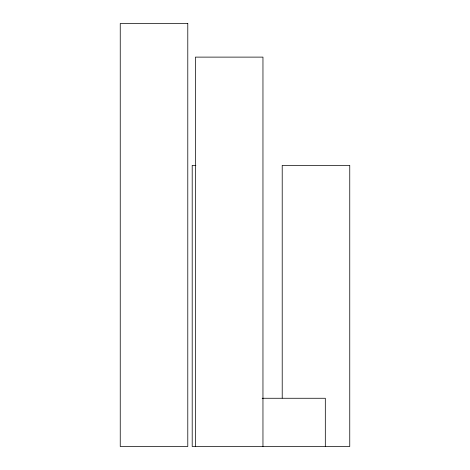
<?xml version="1.0" encoding="UTF-8"?>
<svg xmlns="http://www.w3.org/2000/svg" width="470" height="470" viewBox="0 0 470 470"><rect width="100%" height="100%" fill="white"/><g stroke="black" fill="none" stroke-linecap="round" stroke-linejoin="round"><path stroke-width="0.7" d="M195.867 165.358L192.201 165.358L192.201 446.5L349.756 446.5L349.756 165.358L282.212 165.358L282.212 398.055M262.178 398.266L325.316 398.266L325.316 446.5M262.959 446.5L262.959 57.117L195.408 57.117L195.408 446.5M187.788 23.5L120.244 23.5L120.244 446.5L187.788 446.5L187.788 23.5"/></g></svg>
